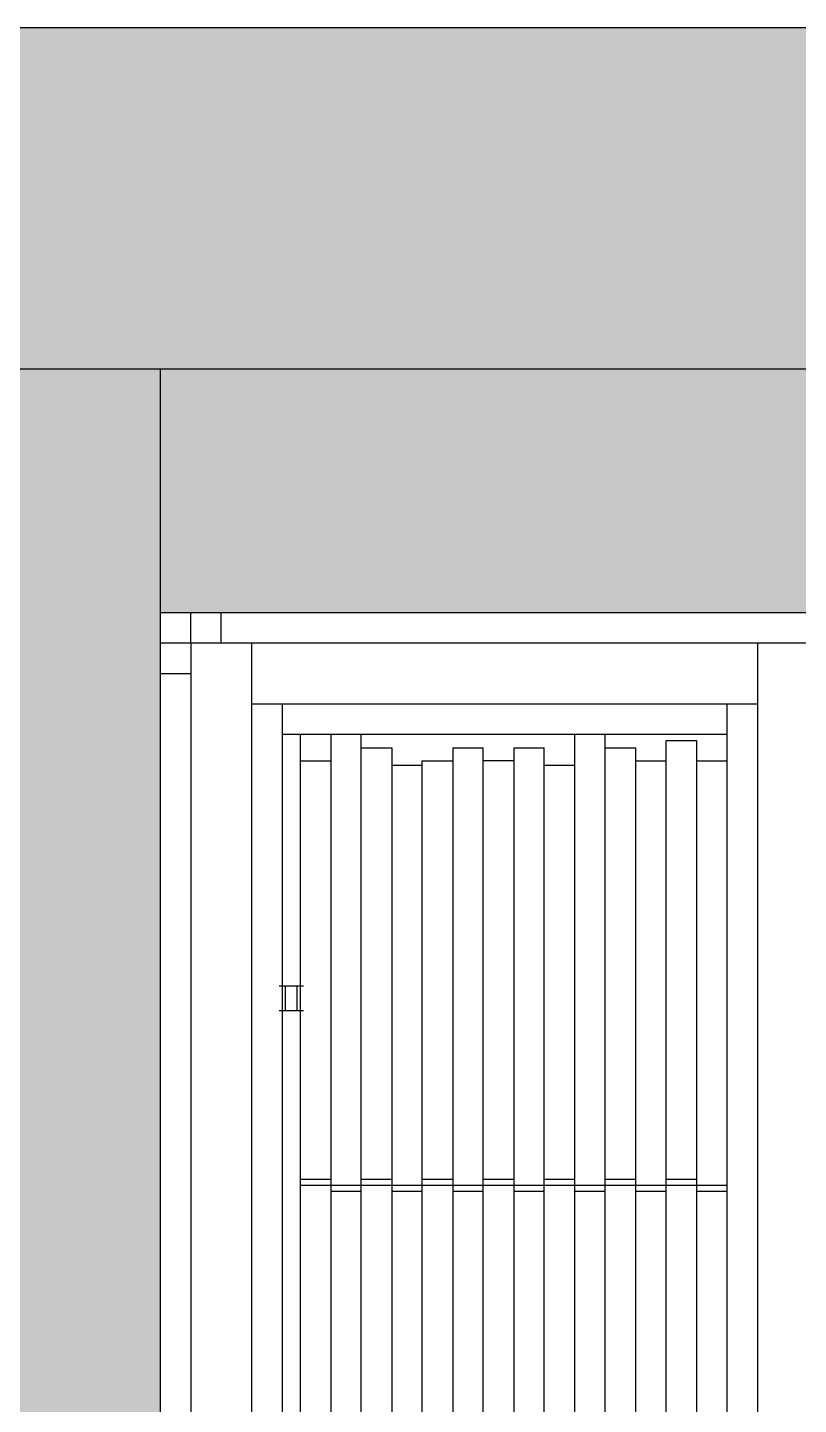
# Model space of a CAD drawing. Header units: millimetres. Extents: x 3409 to 3822, y 896 to 1108.
# Drawn here: x 3439.002 to 3440.266, y 1036.378 to 1038.638 of the extents above; entities that cross this region are included whole.
import ezdxf

# ---------------------------------------------------------------- set-up
doc = ezdxf.new("R2010")
doc.units = ezdxf.units.MM
for name, color, linetype in [('a-epipla', 8, 'Continuous'), ('a-toixoi', 5, 'Continuous'), ('toixoi_provolh', 150, 'Continuous')]:
    doc.layers.add(name, color=color, linetype=linetype)

msp = doc.modelspace()

# ---------------------------------------------------------------- hatches: boundary and pattern name
at = {"layer": 'a-epipla', "true_color": 0xc7c8ca}
h = msp.add_hatch(color=9, dxfattribs=at)
h.dxf.hatch_style = 1
h.paths.add_polyline_path([(3444.1192, 1038.0776), (3444.1192, 1038.6376), (3432.0192, 1038.6376), (3432.0192, 1038.0776)])
at = {"layer": 'toixoi_provolh', "true_color": 0xa7a8aa}
h = msp.add_hatch(color=253, dxfattribs=at)
h.dxf.hatch_style = 1
h.paths.add_polyline_path([(3432.4192, 1038.0776), (3432.4192, 1037.6776), (3435.4192, 1037.6776), (3435.4192, 1038.0776)])
h.paths.add_polyline_path([(3432.4192, 1038.0776), (3432.0192, 1038.0776), (3432.0192, 1035.0776), (3432.4192, 1035.0776)])
h.paths.add_polyline_path([(3438.8192, 1037.6776), (3438.8192, 1038.0776), (3435.8192, 1038.0776), (3435.8192, 1037.6776)])
h.paths.add_polyline_path([(3435.4192, 1035.0776), (3435.8192, 1035.0776), (3435.8192, 1038.0776), (3435.4192, 1038.0776)])
h.paths.add_polyline_path([(3439.2192, 1038.0776), (3439.2192, 1037.6776), (3442.2192, 1037.6776), (3442.2192, 1038.0776)])
h.paths.add_polyline_path([(3438.8192, 1035.0776), (3439.2192, 1035.0776), (3439.2192, 1038.0776), (3438.8192, 1038.0776)])
h.paths.add_polyline_path([(3442.2192, 1035.0776), (3442.6192, 1035.0776), (3442.6192, 1038.0776), (3442.2192, 1038.0776)])

# ---------------------------------------------------------------- linework, layer by layer
at = {"layer": 'a-epipla'}
for p, q in [((3439.2692, 1037.6276), (3439.2692, 1037.6776)), ((3439.3192, 1037.6276), (3439.3192, 1037.6776)), ((3439.2192, 1037.6276), (3439.2692, 1037.6276)), ((3439.2692, 1037.6276), (3442.1692, 1037.6276)), ((3439.2692, 1037.6276), (3439.2692, 1035.1276)), ((3439.3692, 1037.6276), (3439.3692, 1035.0776)), ((3440.1992, 1037.6276), (3440.1992, 1035.0776)), ((3439.2192, 1037.5776), (3439.2692, 1037.5776)), ((3439.3692, 1037.5276), (3440.1992, 1037.5276)), ((3439.4192, 1037.5276), (3439.4192, 1035.2276)), ((3440.1492, 1037.5276), (3440.1492, 1035.2276)), ((3439.4192, 1037.4776), (3440.1492, 1037.4776)), ((3439.4492, 1035.2776), (3439.4492, 1037.4776)), ((3439.4992, 1037.4776), (3439.4992, 1035.2776)), ((3439.5492, 1035.2776), (3439.5492, 1037.4776)), ((3439.8992, 1037.4776), (3439.8992, 1035.2776)), ((3439.9492, 1035.2776), (3439.9492, 1037.4776)), ((3440.0492, 1035.2876), (3440.0492, 1037.4676)), ((3440.0492, 1037.4676), (3440.0992, 1037.4676)), ((3440.0992, 1037.4676), (3440.0992, 1035.2776)), ((3439.5492, 1037.4556), (3439.5992, 1037.4556)), ((3439.5992, 1037.4556), (3439.5992, 1035.2996)), ((3439.6992, 1037.4556), (3439.6992, 1035.2996)), ((3439.6992, 1037.4556), (3439.7492, 1037.4556)), ((3439.7492, 1035.2996), (3439.7492, 1037.4556)), ((3439.7992, 1037.4556), (3439.7992, 1035.2996)), ((3439.7992, 1037.4556), (3439.8492, 1037.4556)), ((3439.8492, 1035.2996), (3439.8492, 1037.4556)), ((3439.9492, 1037.4556), (3439.9992, 1037.4556)), ((3439.9992, 1037.4556), (3439.9992, 1035.2996)), ((3439.4492, 1037.4339), (3439.4992, 1037.4339)), ((3439.5992, 1037.4271), (3439.6492, 1037.4271)), ((3439.6492, 1035.3213), (3439.6492, 1037.4339)), ((3439.6492, 1037.4339), (3439.6992, 1037.4339)), ((3439.7992, 1037.4339), (3439.7492, 1037.4339)), ((3439.8492, 1037.4271), (3439.8992, 1037.4271)), ((3439.9992, 1037.4339), (3440.0492, 1037.4339)), ((3440.0992, 1037.4339), (3440.1492, 1037.4339)), ((3439.4342, 1037.0641), (3439.4142, 1037.0641)), ((3439.4242, 1037.0641), (3439.4242, 1037.0241)), ((3439.4542, 1037.0641), (3439.4342, 1037.0641)), ((3439.4442, 1037.0241), (3439.4442, 1037.0641)), ((3439.4142, 1037.0241), (3439.4542, 1037.0241)), ((3439.4492, 1036.7476), (3439.4992, 1036.7476)), ((3439.5492, 1036.7476), (3439.5992, 1036.7476)), ((3439.6492, 1036.7476), (3439.6992, 1036.7476)), ((3439.7492, 1036.7476), (3439.7992, 1036.7476)), ((3439.8492, 1036.7476), (3439.8992, 1036.7476)), ((3439.9492, 1036.7476), (3439.9992, 1036.7476)), ((3440.0492, 1036.7476), (3440.0992, 1036.7476)), ((3439.4492, 1036.7376), (3440.1492, 1036.7376)), ((3439.4992, 1036.7276), (3439.5492, 1036.7276)), ((3439.5992, 1036.7276), (3439.6492, 1036.7276)), ((3439.6992, 1036.7276), (3439.7492, 1036.7276)), ((3439.7992, 1036.7276), (3439.8492, 1036.7276)), ((3439.8992, 1036.7276), (3439.9492, 1036.7276)), ((3439.9992, 1036.7276), (3440.0492, 1036.7276)), ((3440.0992, 1036.7276), (3440.1492, 1036.7276))]:
    msp.add_line(p, q, dxfattribs=at)
at = {"layer": 'a-toixoi'}
for p, q in [((3432.0192, 1038.6376), (3444.1192, 1038.6376)), ((3432.0192, 1038.0776), (3444.1192, 1038.0776))]:
    msp.add_line(p, q, dxfattribs=at)
at = {"layer": 'toixoi_provolh'}
for p, q in [((3439.2192, 1038.0776), (3439.2192, 1035.0776)), ((3439.2192, 1037.6776), (3442.2192, 1037.6776))]:
    msp.add_line(p, q, dxfattribs=at)

doc.saveas('drawing.dxf')
